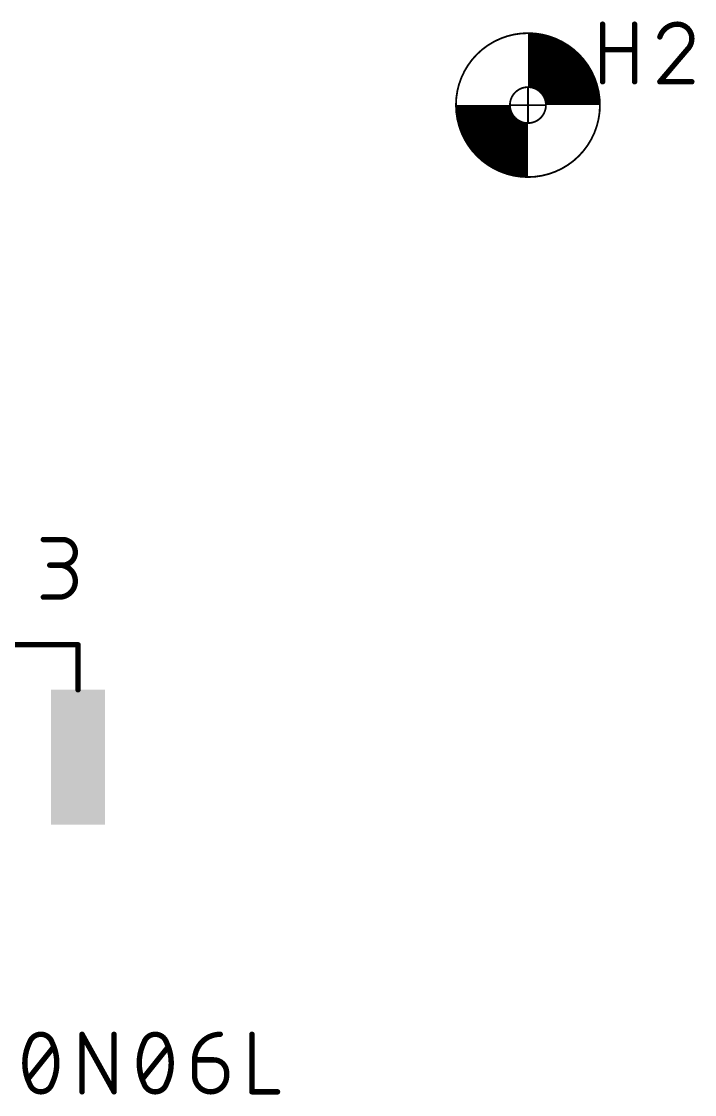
# Model space of a CAD drawing. Extents: x 13 to 226, y 41 to 152.
# Drawn here: x 206.68 to 225.68, y 121.92 to 152.22 of the extents above; entities that cross this region are included whole.
import ezdxf

# ---------------------------------------------------------------- set-up
doc = ezdxf.new("R2010")
doc.units = 0
for name, color, linetype in [('94', 12, 'CONTINUOUS'), ('95', 251, 'CONTINUOUS'), ('96', 251, 'CONTINUOUS')]:
    doc.layers.add(name, color=color, linetype=linetype)

# ---------------------------------------------------------------- blocks, each defined once
blk = doc.blocks.new('RECT')
blk.add_solid([(-0.5, -0.5), (0.5, -0.5), (-0.5, 0.5), (0.5, 0.5)])

msp = doc.modelspace()

# ---------------------------------------------------------------- linework, layer by layer
at = {"layer": '94'}
for points, const_width in [([(220.98, 147.828, 1), (220.98, 151.892, 1), (220.98, 147.828)], 0.0508), ([(222.25, 149.86, 0.4142), (220.98, 151.13)], 1.524), ([(219.71, 149.86, 0.4142), (220.98, 148.59)], 1.524), ([(220.98, 149.352, 1), (220.98, 150.368, 1), (220.98, 149.352)], 0.0508), ([(220.9927, 150.368, 1), (220.9673, 150.368)], 0.0254), ([(220.472, 149.8727, 1), (220.472, 149.8473)], 0.0254), ([(221.488, 149.8473, 1), (221.488, 149.8727)], 0.0254), ([(220.9673, 149.352, 1), (220.9927, 149.352)], 0.0254), ([(208.3181, 134.62, 1), (208.2419, 134.62)], 0.0762), ([(208.28, 134.5819, 1), (208.28, 134.6581)], 0.0762), ([(208.2419, 133.35, 1), (208.3181, 133.35)], 0.0762)]:
    msp.add_lwpolyline(points, format="xyb", dxfattribs=dict(at, const_width=const_width))
for points, const_width in [([(220.98, 150.368), (220.98, 149.352)], 0.0508), ([(220.472, 149.86), (221.488, 149.86)], 0.0508), ([(203.2, 134.62), (208.28, 134.62)], 0.1524), ([(208.28, 134.62), (208.28, 133.35)], 0.1524)]:
    msp.add_lwpolyline(points, dxfattribs=dict(at, const_width=const_width))
at = {"layer": '95', "const_width": 0.1524}
for points in [[(223.0882, 150.5204), (223.0882, 152.146)], [(223.9913, 152.146), (223.9913, 150.5204)], [(223.0882, 151.4235), (223.9913, 151.4235)], [(225.4711, 151.4235), (224.7034, 150.5204)], [(224.7034, 150.5204), (225.6065, 150.5204)], [(207.3007, 137.5918), (207.8426, 137.5918)], [(207.8426, 136.8693), (207.4813, 136.8693)], [(207.3007, 135.9662), (207.7522, 135.9662)]]:
    msp.add_lwpolyline(points, dxfattribs=at)
at = {"layer": '95'}
for points, const_width in [([(223.1263, 152.146, 1), (223.0501, 152.146)], 0.0762), ([(224.0294, 152.146, 1), (223.9532, 152.146)], 0.0762), ([(225.2001, 152.146, 0.3252), (224.7034, 151.7848)], 0.1524), ([(225.6065, 151.7396, 0.4142), (225.2001, 152.146)], 0.1524), ([(225.2001, 152.1841, 1), (225.2001, 152.1079)], 0.0762), ([(225.2001, 152.1079, 1), (225.2001, 152.1841)], 0.0762), ([(224.6672, 151.7965, 1), (224.7397, 151.773)], 0.0762), ([(225.4711, 151.4235, 0.2053), (225.6065, 151.7396)], 0.1524), ([(225.6446, 151.7396, 1), (225.5684, 151.7396)], 0.0762), ([(225.5684, 151.7396, 1), (225.6446, 151.7396)], 0.0762), ([(223.0882, 151.4616, 1), (223.0882, 151.3854)], 0.0762), ([(223.9913, 151.3854, 1), (223.9913, 151.4616)], 0.0762), ([(225.4448, 151.4511, 1), (225.4973, 151.3959)], 0.0762), ([(225.5001, 151.3988, 1), (225.442, 151.4482)], 0.0762), ([(223.0501, 150.5204, 1), (223.1263, 150.5204)], 0.0762), ([(223.9532, 150.5204, 1), (224.0294, 150.5204)], 0.0762), ([(224.7034, 150.5585, 1), (224.7034, 150.4823)], 0.0762), ([(224.6744, 150.5451, 1), (224.7325, 150.4957)], 0.0762), ([(225.6065, 150.4823, 1), (225.6065, 150.5585)], 0.0762), ([(207.3007, 137.6299, 1), (207.3007, 137.5537)], 0.0762), ([(207.8426, 136.8693, 1), (207.8426, 137.5918)], 0.1524), ([(207.8426, 137.6299, 1), (207.8426, 137.5537)], 0.0762), ([(207.8426, 137.5537, 1), (207.8426, 137.6299)], 0.0762), ([(207.4813, 136.9074, 1), (207.4813, 136.8312)], 0.0762), ([(207.7522, 135.9662, 1), (207.7522, 136.8693)], 0.1524), ([(207.7522, 136.9074, 1), (207.7522, 136.8312)], 0.0762), ([(207.8426, 136.9074, 1), (207.8426, 136.8312)], 0.0762), ([(207.8426, 136.8312, 1), (207.8426, 136.9074)], 0.0762), ([(207.3007, 136.0043, 1), (207.3007, 135.9281)], 0.0762), ([(207.7522, 136.0043, 1), (207.7522, 135.9281)], 0.0762), ([(207.7522, 135.9281, 1), (207.7522, 136.0043)], 0.0762)]:
    msp.add_lwpolyline(points, format="xyb", dxfattribs=dict(at, const_width=const_width))
at = {"layer": '96'}
for points, const_width in [([(207.2289, 123.6218, 0.3205), (206.9128, 123.396)], 0.1524), ([(207.2288, 123.6599, 1), (207.2289, 123.5837)], 0.0762), ([(207.5449, 123.396, 0.3205), (207.2289, 123.6218)], 0.1524), ([(207.2289, 123.5837, 1), (207.2288, 123.6599)], 0.0762), ([(208.4306, 123.6218, 1), (208.3544, 123.6218)], 0.0762), ([(208.4258, 123.6403, 1), (208.3592, 123.6033)], 0.0762), ([(209.3337, 123.6218, 1), (209.2575, 123.6218)], 0.0762), ([(210.4593, 123.6218, 0.3205), (210.1432, 123.396)], 0.1524), ([(210.7754, 123.396, 0.3205), (210.4593, 123.6218)], 0.1524), ([(210.4593, 123.6599, 1), (210.4593, 123.5837)], 0.0762), ([(210.4593, 123.5837, 1), (210.4593, 123.6599)], 0.0762), ([(212.2934, 123.6218, 0.4142), (211.5709, 122.8993)], 0.1524), ([(212.2934, 123.5837, 1), (212.2934, 123.6599)], 0.0762), ([(213.2272, 123.6218, 1), (213.151, 123.6218)], 0.0762), ([(206.9128, 123.396, 0.1139), (206.7773, 122.809)], 0.1524), ([(206.8767, 123.4084, 1), (206.9488, 123.3837)], 0.0762), ([(206.947, 123.3793, 1), (206.8785, 123.4127)], 0.0762), ([(207.6804, 122.809, 0.1139), (207.5449, 123.396)], 0.1524), ([(207.5792, 123.4127, 1), (207.5107, 123.3793)], 0.0762), ([(207.5089, 123.3837, 1), (207.581, 123.4084)], 0.0762), ([(207.6198, 123.2368, 1), (207.5603, 123.2844)], 0.0762), ([(210.1432, 123.396, 0.1139), (210.0078, 122.809)], 0.1524), ([(210.1072, 123.4084, 1), (210.1793, 123.3837)], 0.0762), ([(210.1775, 123.3793, 1), (210.109, 123.4127)], 0.0762), ([(210.8096, 123.4127, 1), (210.7411, 123.3793)], 0.0762), ([(210.9109, 122.809, 0.1139), (210.7754, 123.396)], 0.1524), ([(210.7394, 123.3837, 1), (210.8114, 123.4084)], 0.0762), ([(210.8503, 123.2368, 1), (210.7908, 123.2844)], 0.0762), ([(206.7773, 122.809, 0.1139), (206.9128, 122.222)], 0.1524), ([(206.8154, 122.809, 1), (206.7392, 122.809)], 0.0762), ([(206.7392, 122.809, 1), (206.8154, 122.809)], 0.0762), ([(207.5449, 122.222, 0.1139), (207.6804, 122.809)], 0.1524), ([(207.7185, 122.809, 1), (207.6423, 122.809)], 0.0762), ([(207.6423, 122.809, 1), (207.7185, 122.809)], 0.0762), ([(210.0078, 122.809, 0.1139), (210.1432, 122.222)], 0.1524), ([(210.0459, 122.809, 1), (209.9697, 122.809)], 0.0762), ([(209.9697, 122.809, 1), (210.0459, 122.809)], 0.0762), ([(210.7754, 122.222, 0.1139), (210.9109, 122.809)], 0.1524), ([(210.949, 122.809, 1), (210.8728, 122.809)], 0.0762), ([(210.8728, 122.809, 1), (210.949, 122.809)], 0.0762), ([(211.5709, 122.9374, 1), (211.5709, 122.8612)], 0.0762), ([(211.609, 122.8993, 1), (211.5328, 122.8993)], 0.0762), ([(211.5328, 122.8993, 1), (211.609, 122.8993)], 0.0762), ([(212.474, 122.5381, 0.4142), (212.1127, 122.8993)], 0.1524), ([(212.1127, 122.9374, 1), (212.1127, 122.8612)], 0.0762), ([(212.1127, 122.8612, 1), (212.1127, 122.9374)], 0.0762), ([(211.5709, 122.4478, 1), (212.474, 122.4478)], 0.1524), ([(211.609, 122.4478, 1), (211.5328, 122.4478)], 0.0762), ([(211.5328, 122.4478, 1), (211.609, 122.4478)], 0.0762), ([(212.5121, 122.5381, 1), (212.4359, 122.5381)], 0.0762), ([(212.4359, 122.5381, 1), (212.5121, 122.5381)], 0.0762), ([(212.5121, 122.4478, 1), (212.4359, 122.4478)], 0.0762), ([(212.4359, 122.4478, 1), (212.5121, 122.4478)], 0.0762), ([(206.8379, 122.3812, 1), (206.8974, 122.3336)], 0.0762), ([(206.9488, 122.2343, 1), (206.8767, 122.2096)], 0.0762), ([(206.9128, 122.222, 0.3205), (207.2289, 121.9962)], 0.1524), ([(206.8785, 122.2053, 1), (206.947, 122.2387)], 0.0762), ([(207.2289, 121.9962, 0.3205), (207.5449, 122.222)], 0.1524), ([(207.5107, 122.2387, 1), (207.5792, 122.2053)], 0.0762), ([(207.581, 122.2096, 1), (207.5089, 122.2343)], 0.0762), ([(210.0683, 122.3812, 1), (210.1278, 122.3336)], 0.0762), ([(210.1432, 122.222, 0.3205), (210.4593, 121.9962)], 0.1524), ([(210.1793, 122.2343, 1), (210.1072, 122.2096)], 0.0762), ([(210.109, 122.2053, 1), (210.1775, 122.2387)], 0.0762), ([(210.4593, 121.9962, 0.3205), (210.7754, 122.222)], 0.1524), ([(210.7411, 122.2387, 1), (210.8096, 122.2053)], 0.0762), ([(210.8114, 122.2096, 1), (210.7394, 122.2343)], 0.0762), ([(207.2289, 122.0343, 1), (207.2288, 121.9581)], 0.0762), ([(207.2289, 121.9581, 1), (207.2288, 122.0343)], 0.0762), ([(208.3544, 121.9962, 1), (208.4306, 121.9962)], 0.0762), ([(209.2575, 121.9962, 1), (209.3337, 121.9962)], 0.0762), ([(209.2623, 121.9777, 1), (209.3289, 122.0147)], 0.0762), ([(210.4593, 122.0343, 1), (210.4593, 121.9581)], 0.0762), ([(210.4593, 121.9581, 1), (210.4593, 122.0343)], 0.0762), ([(213.1891, 122.0343, 1), (213.1891, 121.9581)], 0.0762), ([(213.151, 121.9962, 1), (213.2272, 121.9962)], 0.0762), ([(213.9116, 121.9581, 1), (213.9116, 122.0343)], 0.0762)]:
    msp.add_lwpolyline(points, format="xyb", dxfattribs=dict(at, const_width=const_width))
at = {"layer": '96', "const_width": 0.1524}
for points in [[(208.3925, 121.9962), (208.3925, 123.6218)], [(208.3925, 123.6218), (209.2956, 121.9962)], [(209.2956, 121.9962), (209.2956, 123.6218)], [(213.1891, 123.6218), (213.1891, 121.9962)], [(206.8676, 122.3574), (207.5901, 123.2606)], [(210.0981, 122.3574), (210.8206, 123.2606)], [(211.5709, 122.8993), (212.1127, 122.8993)], [(211.5709, 122.4478), (211.5709, 122.8993)], [(212.474, 122.5381), (212.474, 122.4478)], [(213.1891, 121.9962), (213.9116, 121.9962)]]:
    msp.add_lwpolyline(points, dxfattribs=at)

# ---------------------------------------------------------------- block references
at = {"layer": '94', "xscale": 1.524, "yscale": 3.81, "rotation": 180}
msp.add_blockref('RECT', (208.28, 131.445), dxfattribs=at)

doc.saveas('drawing.dxf')
